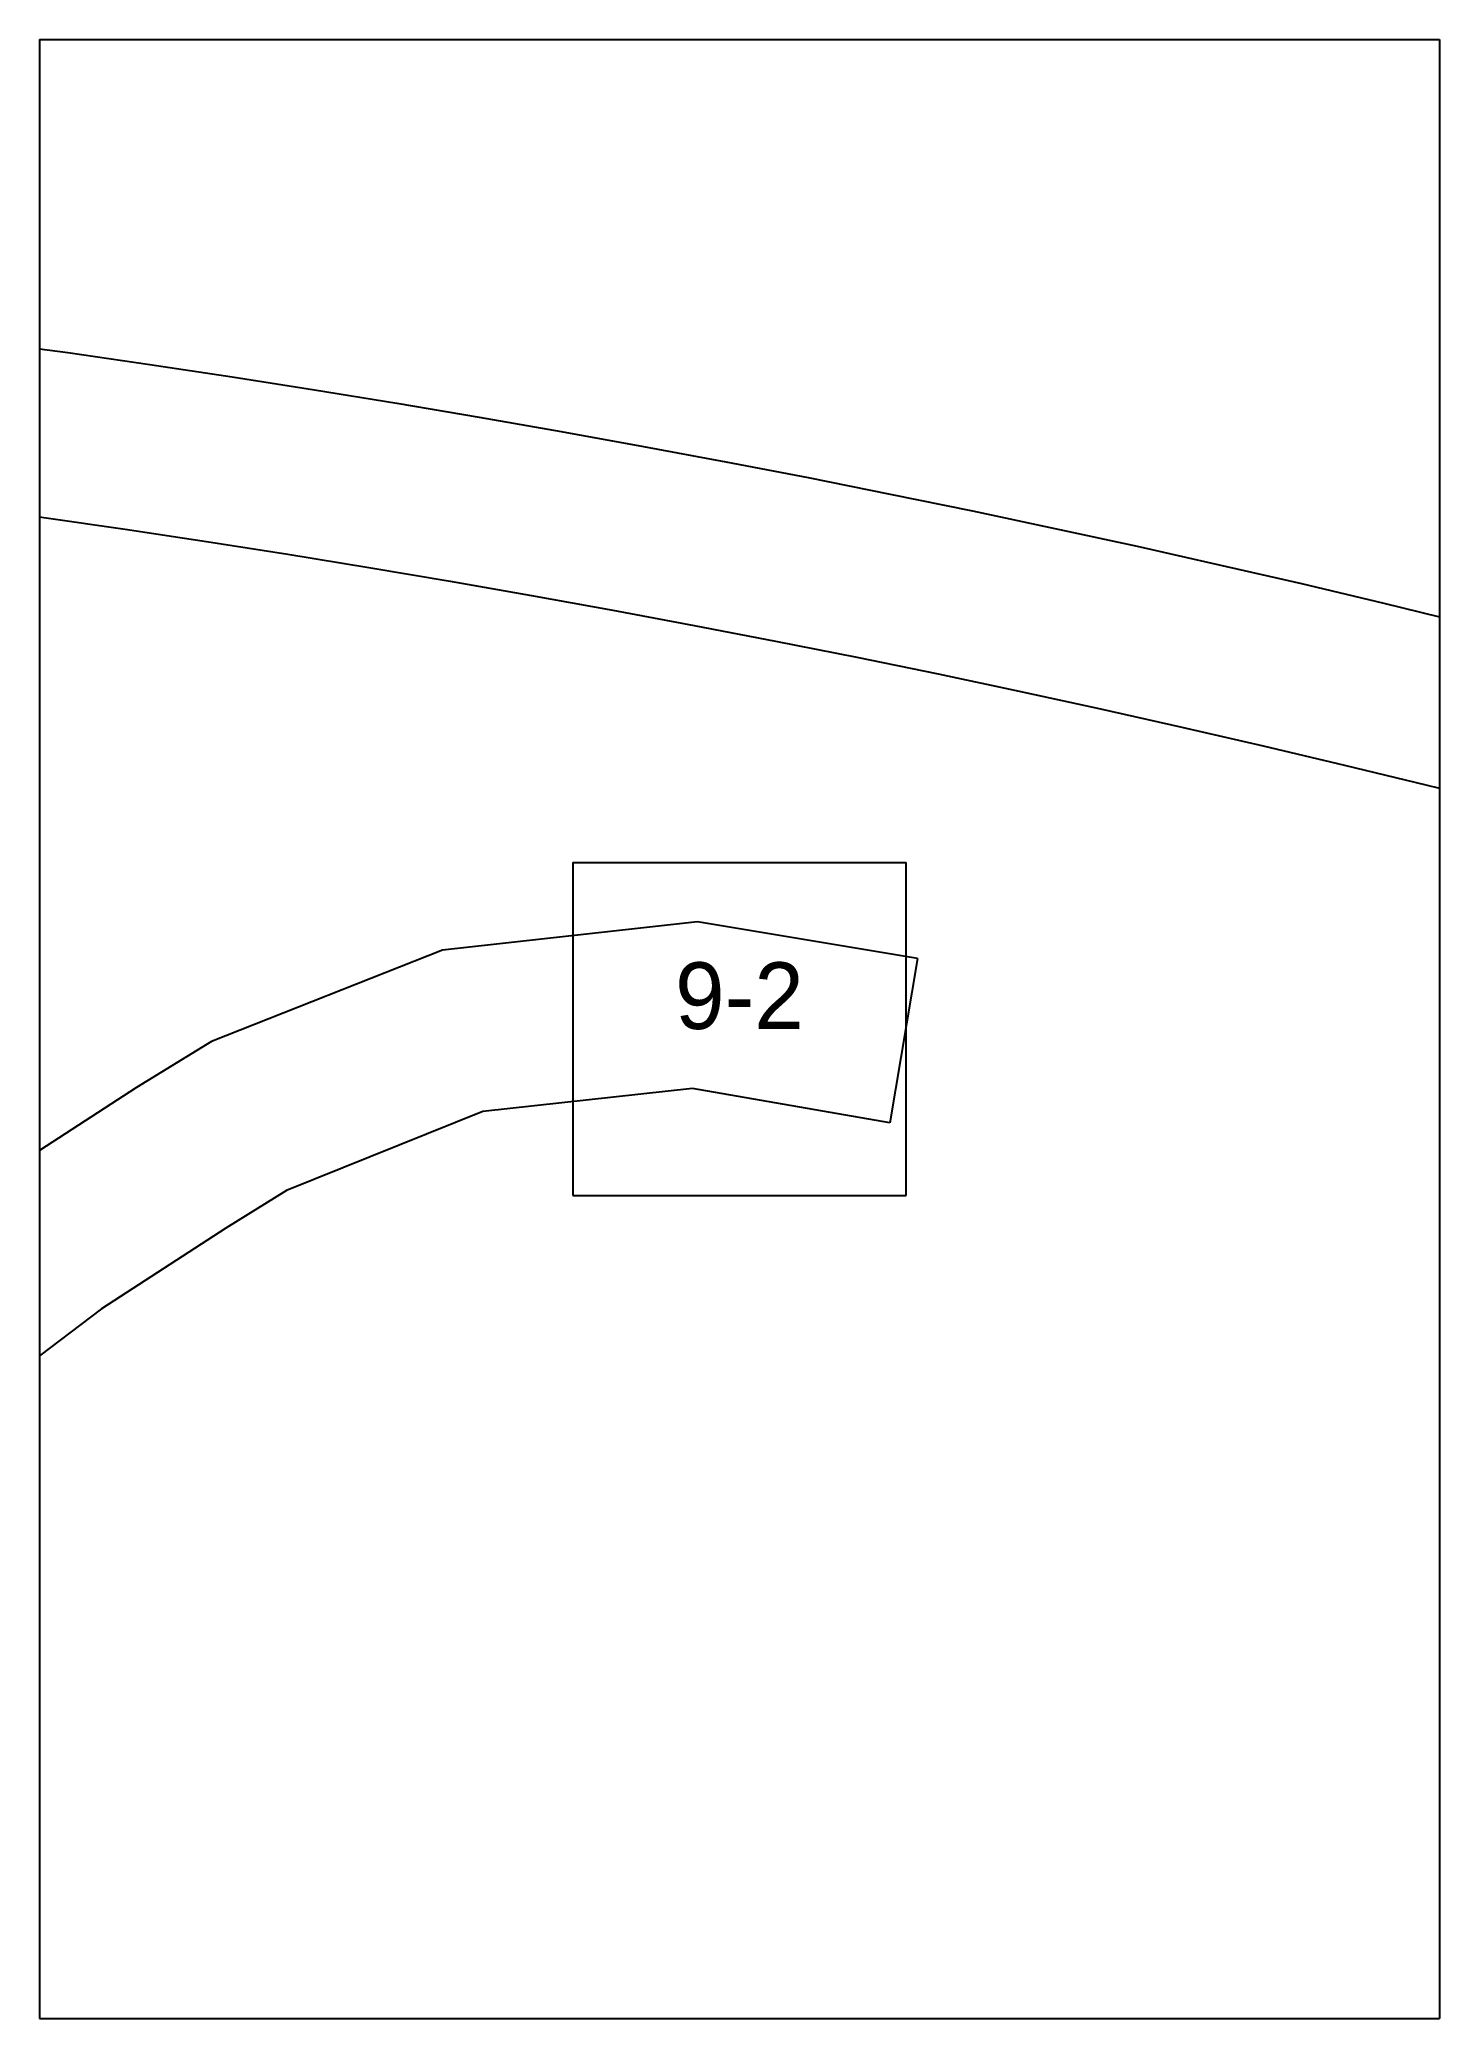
# Paper-space layout 'Plan 9-2' of a CAD drawing. Header units: metres, sheet in millimetres. Extents: x 0 to 210, y 0 to 297.
# The model-space entities are those that its viewports show. They can reach past a viewport. Long polylines and large blocks are cut down to what shows.
import ezdxf
from ezdxf.enums import TextEntityAlignment as Align

# ---------------------------------------------------------------- set-up
doc = ezdxf.new("R2010")
doc.units = ezdxf.units.M
for name, color, linetype in [('default', 7, 'Continuous'), ('TEXTLAYER', 7, 'Continuous'), ('VIEWPORTS', 7, 'Continuous')]:
    doc.layers.add(name, color=color, linetype=linetype)

msp = doc.modelspace()

# ---------------------------------------------------------------- linework, layer by layer
at = {"color": 9}
for p, q in [((210, -2079), (210, -2376)), ((210, -2079), (210, -2376)), ((420, -2079), (420, -2376)), ((420, -2079), (420, -2376)), ((0, -2376), (210, -2376)), ((0, -2376), (210, -2376)), ((210, -2376), (420, -2376)), ((210, -2376), (210, -2673)), ((210, -2376), (420, -2376)), ((210, -2376), (210, -2673)), ((420, -2376), (630, -2376)), ((420, -2376), (420, -2673)), ((420, -2376), (630, -2376)), ((420, -2376), (420, -2673)), ((290, -2499.5), (340, -2499.5)), ((290, -2499.5), (290, -2549.5)), ((340, -2549.5), (340, -2499.5)), ((290, -2549.5), (340, -2549.5)), ((0, -2673), (210, -2673)), ((0, -2673), (210, -2673)), ((210, -2673), (420, -2673)), ((210, -2673), (210, -2970)), ((210, -2673), (420, -2673)), ((210, -2673), (210, -2970)), ((420, -2673), (630, -2673)), ((420, -2673), (420, -2970)), ((420, -2673), (630, -2673)), ((420, -2673), (420, -2970))]:
    msp.add_line(p, q, dxfattribs=at)
at = {"layer": 'default', "color": 7, "linetype": 'Continuous'}
for p, q in [((201.88, -2421.28), (214.22, -2422.99)), ((214.22, -2422.99), (226.56, -2424.78)), ((226.56, -2424.78), (238.9, -2426.64)), ((238.9, -2426.64), (251.24, -2428.57)), ((251.24, -2428.57), (263.58, -2430.58)), ((263.58, -2430.58), (275.92, -2432.67)), ((275.92, -2432.67), (288.26, -2434.83)), ((288.26, -2434.83), (300.6, -2437.06)), ((300.6, -2437.06), (312.94, -2439.37)), ((312.94, -2439.37), (325.28, -2441.75)), ((325.28, -2441.75), (337.62, -2444.22)), ((337.62, -2444.22), (349.96, -2446.75)), ((198.44, -2446.04), (210.63, -2447.73)), ((349.96, -2446.75), (362.3, -2449.36)), ((210.63, -2447.73), (222.83, -2449.5)), ((222.83, -2449.5), (235.02, -2451.34)), ((362.3, -2449.36), (374.64, -2452.05)), ((235.02, -2451.34), (247.22, -2453.25)), ((374.64, -2452.05), (386.98, -2454.82)), ((247.22, -2453.25), (259.41, -2455.23)), ((259.41, -2455.23), (271.61, -2457.29)), ((386.98, -2454.82), (399.32, -2457.66)), ((271.61, -2457.29), (283.8, -2459.43)), ((399.32, -2457.66), (411.66, -2460.59)), ((283.8, -2459.43), (296, -2461.63)), ((296, -2461.63), (308.2, -2463.92)), ((411.66, -2460.59), (424, -2463.59)), ((308.2, -2463.92), (320.39, -2466.27)), ((320.39, -2466.27), (332.59, -2468.7)), ((332.59, -2468.7), (344.78, -2471.21)), ((344.78, -2471.21), (356.98, -2473.79)), ((356.98, -2473.79), (369.17, -2476.45)), ((369.17, -2476.45), (381.37, -2479.18)), ((381.37, -2479.18), (393.56, -2481.99)), ((393.56, -2481.99), (405.76, -2484.88)), ((405.76, -2484.88), (417.95, -2487.84)), ((417.95, -2487.84), (430.15, -2490.88)), ((308.68, -2508.42), (270.45, -2512.65)), ((341.69, -2513.9), (308.68, -2508.42)), ((270.45, -2512.65), (235.77, -2526.39)), ((341.69, -2513.9), (337.53, -2538.56)), ((235.77, -2526.39), (224.55, -2533.29)), ((224.55, -2533.29), (204.95, -2546.04)), ((307.97, -2533.41), (276.5, -2536.9)), ((337.53, -2538.56), (307.97, -2533.41)), ((276.5, -2536.9), (247.02, -2548.72)), ((247.02, -2548.72), (237.95, -2554.4)), ((237.95, -2554.4), (219.3, -2566.52)), ((219.3, -2566.52), (193.7, -2585.82))]:
    msp.add_line(p, q, dxfattribs=at)

# ---------------------------------------------------------------- texts
at = {"layer": 'TEXTLAYER', "color": 1}
msp.add_text('9-2', height=10, dxfattribs=at).set_placement((315, -2524.5), align=Align.CENTER)

psp = doc.layouts.new('Plan 9-2')

# ---------------------------------------------------------------- viewports
at = {"layer": 'VIEWPORTS'}
psp.add_viewport(center=(105, 148.5), size=(210, 297), view_center_point=(315, -2524.5), view_height=297, dxfattribs=at)

doc.saveas('drawing.dxf')
